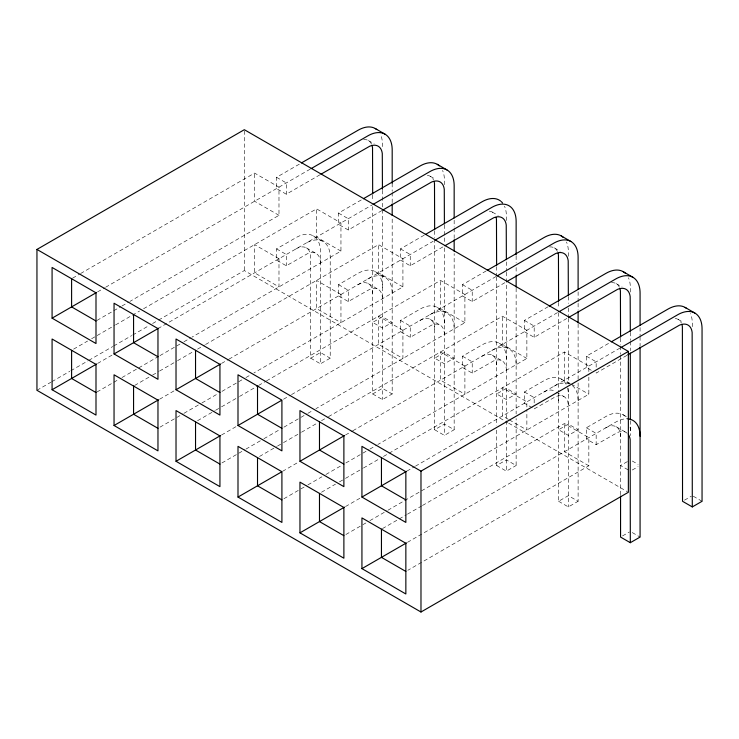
<?xml version="1.0" encoding="UTF-8"?>
<svg xmlns="http://www.w3.org/2000/svg" width="739" height="739" viewBox="0 0 739 739"><rect width="100%" height="100%" fill="white"/><g stroke="black" fill="none" stroke-linecap="round" stroke-linejoin="round"><path stroke-width="0.55" stroke-dasharray="3.69 2.77" d="M72.598 278.15L79.6 274.114M80.597 273.532L254.585 173.083L278.982 187.17L278.982 215.335L129.99 301.355M319.959 174.783L286.298 194.209L276.543 188.574L276.543 177.305L300.394 163.541M97.594 291.887L104.596 287.85M105.594 287.268L310.195 169.148M96.994 320.412L120.993 306.556M121.99 305.974L128.992 301.937M73.595 349.131L87.599 341.048M91.59 338.739L114.591 325.465M115.589 324.883L139.588 311.027M143.569 308.736L316.56 208.86L340.956 222.947L340.956 251.121L191.964 337.141M320.458 263.324L320.31 260.83A20.674 11.935 -60 0 0 307.729 253.569L286.298 265.772L276.543 260.137L276.543 248.867L296.062 237.598A34.502 19.925 -60 0 1 320.458 251.685L320.458 363.81L330.222 358.175L330.222 257.32A34.502 19.925 -60 0 0 305.817 243.233M381.934 210.56L348.272 229.986L338.517 224.351L338.517 213.081L362.369 199.318M36.95 390.294L50.908 382.229M51.906 381.657L69.854 371.292M70.852 370.719L87.802 360.937M88.8 360.355L112.725 346.545M113.723 345.972L131.671 335.608M132.669 335.035L148.622 325.825M152.603 323.516L157.592 320.643M158.589 320.061L244.332 270.557L507.675 422.597M97.594 363.449L112.993 354.563M157.97 328.596L372.17 204.925M96.994 391.966L117.991 379.846M121.99 377.537L158.987 356.18M159.966 355.607L182.986 342.323M183.965 341.76L190.985 337.705M134.572 385.49L151.569 375.671M152.567 375.098L158.562 371.634M159.569 371.052L176.566 361.242M177.563 360.669L193.563 351.431M197.544 349.131L204.564 345.076M205.534 344.513L378.525 244.637L402.921 258.724L402.921 286.898L253.939 372.918M382.433 299.101L382.285 296.616A20.674 11.935 -60 0 0 369.703 289.346L348.272 301.549L338.517 295.914L338.517 284.644L358.036 273.375A34.502 19.925 -60 0 1 382.433 287.462M442.91 246.909L410.247 265.772L400.483 260.137L400.483 248.867L424.334 235.094M159.569 399.226L174.967 390.34M221.534 363.449L228.563 359.394M228.933 359.172L433.156 241.274M159.966 427.17L182.967 413.895M183.965 413.313L200.962 403.503M201.959 402.921L217.959 393.684M221.94 391.393L241.958 379.828M245.939 377.537L249.958 375.209M197.544 420.694L214.541 410.875M215.539 410.302L220.536 407.411M221.534 406.838L238.54 397.019M239.538 396.446L257.532 386.054M258.511 385.49L265.532 381.435M266.511 380.871L440.499 280.414L464.896 294.501L464.896 322.675L315.904 408.695M295.739 249.052L297.965 247.934A20.674 11.935 -60 0 1 310.556 255.195L310.703 358.175L320.458 352.54L330.222 358.175M444.407 334.878L444.259 332.393A20.674 11.935 -60 0 0 431.668 325.123L410.247 337.326L400.483 331.691L400.483 320.421L420.001 309.151A34.502 19.925 -60 0 1 444.407 323.239M504.885 282.686L472.221 301.549L462.457 295.914L462.457 284.644L486.308 270.871M221.534 435.012L236.933 426.117M283.508 399.226L290.529 395.171M291.508 394.608L496.118 276.478M221.94 462.947L244.932 449.672M245.939 449.09L262.936 439.28M263.934 438.707L279.933 429.47M283.905 427.17L299.932 417.923M300.912 417.359L306.934 413.877M307.904 413.313L311.932 410.995M259.509 456.471L276.506 446.652M277.513 446.079L282.51 443.188M283.508 442.615L300.505 432.805M301.512 432.223L317.511 422.985M321.483 420.685L327.506 417.212M328.486 416.648L502.474 316.2L526.87 330.287L526.87 358.452L377.878 444.472M372.668 206.55L372.668 393.952L382.433 388.326L392.187 393.952L392.187 216.647M372.668 393.952L382.433 399.587L392.187 393.952M506.372 370.655L506.233 368.17A20.674 11.935 -60 0 0 493.643 360.909L472.221 373.103L462.457 367.468L462.457 356.207L481.976 344.937A34.502 19.925 -60 0 1 506.372 359.025M566.859 318.463L534.186 337.326L524.431 331.691L524.431 320.421L548.283 306.657M282.51 471.362L298.907 461.893M345.482 435.003L352.503 430.957M352.882 430.735L558.084 312.264M283.905 498.733L299.905 489.495M300.912 488.913L306.907 485.449M307.904 484.876L321.908 476.794M325.908 474.484L341.908 465.247M345.88 462.947L361.907 453.7M362.877 453.136L368.9 449.654M369.879 449.09L376.899 445.035M321.483 492.248L335.478 484.165M339.478 481.856L344.485 478.974M345.482 478.392L362.479 468.581M363.477 467.999L379.476 458.762M383.458 456.471L564.439 351.976L588.844 366.064L588.844 375.079M434.643 238.891L434.643 429.738L444.407 424.103L454.162 429.738L454.162 253.579M434.643 429.738L444.407 435.373L454.162 429.738M532.237 407.762L524.431 403.254L524.431 391.984L543.95 380.714A34.502 19.925 -60 0 1 566.49 385.093M591.283 370.285L586.406 367.468L586.406 356.198L610.257 342.434M345.482 506.566L360.881 497.68M406.875 471.122L414.477 466.734M415.457 466.17L620.058 348.041M534.186 408.889L555.617 396.686A20.674 11.935 -60 0 1 568.199 403.947L568.346 406.441M626.848 355.385L596.161 373.103L596.161 369.722M345.88 534.509L361.879 525.272M362.877 524.69L365.879 522.963M369.879 520.653L386.876 510.843M387.883 510.261L588.844 394.238L588.844 376.206M382.451 528.607L406.45 514.75M407.457 514.168L421.452 506.086M422.449 505.513L564.439 423.539L588.844 437.617L588.844 465.792L407.854 570.286M496.617 430.116L496.617 465.515L506.372 459.88L516.136 465.515L516.136 418.523M496.617 465.515L506.372 471.149L516.136 465.515M627.272 433.331A20.674 11.935 -60 0 0 617.592 432.463L596.161 444.666L586.406 439.031L586.406 427.761L605.925 416.491A34.502 19.925 -60 0 1 627.051 418.376M407.457 542.343L615.679 422.126A34.502 19.925 -60 0 1 627.882 418.856M558.592 393.028L558.592 501.291L568.346 495.657L578.11 501.291L578.11 382.608M627.393 461.57L620.557 465.515L629.342 470.586M558.592 501.291L568.346 506.926L578.11 501.291M632.27 470.022L638.126 466.642M622.515 535.941L629.342 532.006M684.48 500.164L691.316 496.22M357.713 284.829L359.939 283.711A20.674 11.935 -60 0 1 372.53 290.981L372.668 293.466M419.687 320.606L421.914 319.488A20.674 11.935 -60 0 1 434.495 326.758L434.643 329.243M481.652 356.392L483.888 355.274A20.674 11.935 -60 0 1 496.469 362.535L496.617 365.02M543.627 392.169L545.853 391.051A20.674 11.935 -60 0 1 555.543 391.919M605.601 427.946L607.827 426.828A20.674 11.935 -60 0 1 620.409 434.098L620.557 436.583M368.373 140.53L374.22 143.911M430.338 176.307L435.225 179.124M492.313 212.084L498.169 215.465M554.287 247.861L560.144 251.242M616.261 283.647L622.109 287.028M678.226 319.424L683.104 322.241M276.543 177.305L286.298 182.939L286.298 194.209M338.517 213.081L348.272 218.716L348.272 229.986M400.483 248.867L410.247 254.502L410.247 265.772M462.457 284.644L472.221 290.279L472.221 301.549M524.431 320.421L534.186 326.056L534.186 337.326M586.406 356.198L596.161 361.833L596.161 368.595M278.982 215.335L254.585 201.257L254.585 173.083M340.956 251.121L316.56 237.034L316.56 208.86M402.921 286.898L378.525 272.811L378.525 244.637M464.896 322.675L440.499 308.588L440.499 280.414M526.87 358.452L502.474 344.374L502.474 316.2M570.296 383.532L564.439 380.151L564.439 351.976M571.275 384.095L588.844 394.238M313.318 235.889L323.072 241.524M375.283 271.666L385.047 277.301M437.257 307.442L447.012 313.077M499.231 343.229L508.986 348.863M561.197 379.005L570.961 384.64A34.502 19.925 -60 0 1 578.11 400.436M623.171 414.782L627.078 417.036M306.399 247.87L316.153 253.505M368.373 283.647L378.128 289.282M430.338 319.424L440.102 325.058M492.313 355.2L502.077 360.835M556.236 392.113L564.042 396.621M616.261 426.763L626.016 432.398M276.543 248.867L286.298 254.502L286.298 265.772M338.517 284.644L348.272 290.279L348.272 301.549M400.483 320.421L410.247 326.056L410.247 337.326M462.457 356.207L472.221 361.842L472.221 373.103M524.431 391.984L534.186 397.619L534.186 403.254M586.406 427.761L596.161 433.396L596.161 444.666M632.27 461.007L638.126 464.388M693.265 496.22L702.05 501.291M508.33 419.309L502.474 415.928L502.474 387.753L526.87 401.84L526.87 408.602M509.3 419.872L526.87 430.015L526.87 409.729M588.844 465.792L564.439 451.705L564.439 423.539M508.672 423.17L627.365 491.703M632.27 532.57L640.076 537.068M310.703 358.175L320.458 363.81M558.592 400.806L558.444 398.312A20.674 11.935 -60 0 0 557.455 394.626M692.295 326.693L692.295 323.239A34.502 19.925 -60 0 0 690.429 313.53M640.076 327.58L640.076 335.626M640.076 336.772L640.076 345.972M630.321 292.062L630.321 287.462A34.502 19.925 -60 0 0 628.464 277.753M630.321 332.291L630.321 340.393M630.321 341.483L630.321 350.711M630.321 420.685L630.321 435.594M620.557 338.194L620.557 345.076M620.557 346.231L620.557 354.258M620.557 355.404L620.557 494.825M578.11 291.803L578.11 302.149M578.11 303.295L578.11 310.195M578.11 323.987L578.11 381.463M568.346 256.276L568.346 251.685A34.502 19.925 -60 0 0 566.49 241.976M568.346 296.515L568.346 303.461M568.346 308.006L568.346 317.225M568.346 318.352L568.346 383.874M568.346 388.344L568.346 506.926M558.592 302.417L558.592 308.154M558.592 312.745L558.592 391.882M516.136 256.017L516.136 262.918M516.136 267.518L516.136 274.409M516.136 288.21L516.136 413.942M506.372 220.499L506.372 215.899A34.502 19.925 -60 0 0 504.515 206.19M506.372 261.883L506.372 271.13M506.372 272.229L506.372 471.149M496.617 266.64L496.617 275.813M496.617 276.959L496.617 425.544M454.162 220.24L454.162 227.141M454.162 228.286L454.162 238.632M444.407 184.722L444.407 180.122A34.502 19.925 -60 0 0 442.55 170.413M444.407 224.952L444.407 243.38M444.407 247.944L444.407 435.373M434.643 230.864L434.643 237.746M392.187 183.318L392.187 191.364M392.187 192.51L392.187 202.855M382.433 146.645L382.433 144.345A34.502 19.925 -60 0 0 380.576 134.637M382.433 190.32L382.433 399.587M372.668 195.078L372.668 200.814M244.332 130.849L244.332 270.557M675.206 318.491A20.674 11.935 -60 0 1 681.395 323.072M630.108 427.022A34.502 19.925 -60 0 1 630.321 430.578M611.513 282.723A20.674 11.935 -60 0 1 619.43 287.295M549.539 246.946A20.674 11.935 -60 0 1 557.455 251.509M489.283 211.151A20.674 11.935 -60 0 1 494.64 214.236M427.318 175.374A20.674 11.935 -60 0 1 433.507 179.956M363.625 139.606A20.674 11.935 -60 0 1 371.541 144.179M567.515 387.984A34.502 19.925 -60 0 1 568.346 394.802M553.705 386.349A34.502 19.925 -60 0 1 568.559 383.596M491.74 350.572A34.502 19.925 -60 0 1 516.136 364.66M429.765 314.786A34.502 19.925 -60 0 1 454.162 328.873M367.791 279.009A34.502 19.925 -60 0 1 392.187 293.097M382.433 316.763L372.668 322.398L382.433 328.033L392.187 322.398L382.433 316.763M444.407 352.54L434.643 358.175L444.407 363.81L454.162 358.175L444.407 352.54M506.372 388.326L496.617 393.952L506.372 399.587L516.136 393.952L506.372 388.326M568.346 424.103L558.592 429.738L568.346 435.373L578.11 429.738L568.346 424.103M278.982 258.724L254.585 244.637L254.585 272.811L278.982 286.898L278.982 258.724M340.956 294.501L316.56 280.423L316.56 308.588L340.956 322.675L340.956 294.501M402.921 330.287L378.525 316.2L378.525 344.374L402.921 358.461L402.921 330.287M464.896 366.064L440.499 351.976L440.499 380.151L464.896 394.238L464.896 366.064"/><path stroke-width="1.11" d="M36.95 249.431L244.332 129.695L628.362 351.413L628.362 492.276L420.981 612.012L36.95 390.294L36.95 249.431L420.981 471.149L628.362 351.413M301.383 162.959L358.036 130.258A34.502 19.925 -60 0 1 376.724 129.528M52.081 318.167L95.996 343.524L95.996 292.81L52.081 267.463L52.081 318.167L96.597 292.468M311.147 168.594L367.791 135.893A34.502 19.925 -60 0 1 392.187 149.98L392.187 183.318M320.948 174.21L369.703 146.23A20.674 11.935 -60 0 1 382.285 153.5L382.433 189.249M363.357 198.745L420.001 166.035A34.502 19.925 -60 0 1 439.363 165.887M52.081 389.73L95.996 415.087L95.996 364.373L52.081 339.016L52.081 389.73L96.597 364.031M114.046 353.953L157.97 379.301L157.97 328.596L114.046 303.239L114.046 353.953L158.562 328.245M373.121 204.38L429.765 171.67A34.502 19.925 -60 0 1 454.162 185.757L454.162 217.94M382.922 209.987L431.668 182.006A20.674 11.935 -60 0 1 444.259 189.276L444.407 223.88M425.331 234.522L481.976 201.821A34.502 19.925 -60 0 1 500.663 201.091M114.046 425.507L157.97 450.864L157.97 400.15L114.046 374.793L114.046 425.507L158.562 399.808M176.021 389.73L219.936 415.087L219.936 364.373L176.021 339.016L176.021 389.73L220.536 364.022M435.086 240.157L491.74 207.447A34.502 19.925 -60 0 1 516.136 221.534L516.136 254.872M444.887 245.764L493.643 217.783A20.674 11.935 -60 0 1 506.233 225.053L506.372 259.657M487.306 270.298L543.95 237.598A34.502 19.925 -60 0 1 563.303 237.441M176.021 461.284L219.936 486.641L219.936 435.927L176.021 410.579L176.021 461.284L220.536 435.585M237.995 425.507L281.91 450.864L281.91 400.15L237.995 374.793L237.995 425.507L281.513 400.381M497.061 275.933L553.705 243.233A34.502 19.925 -60 0 1 578.11 257.32L578.11 289.503M506.862 281.541L555.617 253.569A20.674 11.935 -60 0 1 568.199 260.83L568.346 295.434M549.271 306.075L605.925 273.375A34.502 19.925 -60 0 1 625.277 273.218M237.995 497.07L281.91 522.418L281.91 471.713L237.995 446.356L237.995 497.07L281.513 471.944M299.96 461.284L343.884 486.641L343.884 435.927L299.96 410.579L299.96 461.284L344.485 435.585M559.035 311.71L615.679 279.009A34.502 19.925 -60 0 1 640.076 293.097L640.076 325.28M568.836 317.327L617.592 289.346A20.674 11.935 -60 0 1 630.173 296.616L630.321 331.22M611.245 341.861L667.89 309.151A34.502 19.925 -60 0 1 686.586 308.431M299.96 532.847L343.884 558.204L343.884 507.49L299.96 482.133L299.96 532.847L344.485 507.148M361.934 497.07L405.85 522.418L405.85 471.713L361.934 446.356L361.934 497.07L406.45 471.362M621.009 347.496L677.654 314.786A34.502 19.925 -60 0 1 702.05 328.873L702.05 501.291L692.295 506.926L682.531 501.291L682.383 326.758A20.674 11.935 -60 0 0 682.014 324.809M627.836 354.822L679.557 325.123A20.674 11.935 -60 0 1 692.147 332.393L692.295 506.926M361.934 568.624L405.85 593.98L405.85 543.267L361.934 517.91L361.934 568.624L406.45 542.925M620.557 495.961L620.557 537.068L630.321 542.703L640.076 537.068L640.076 347.118M375.283 128.549L385.047 134.184M437.257 164.326L447.012 169.961M561.197 235.889L570.961 241.524M623.171 271.666L632.935 277.301M685.145 307.442L694.9 313.077M95.996 320.985L71.6 306.897L71.6 278.723M157.97 356.761L133.565 342.684L133.565 314.509M219.936 392.548L195.539 378.46L195.539 350.286M281.91 428.324L257.514 414.237L257.514 386.063M343.884 464.101L319.479 450.014L319.479 421.84M405.85 499.878L381.453 485.8L381.453 457.626M95.996 392.548L71.6 378.46L71.6 350.286M157.97 428.324L133.565 414.237L133.565 386.063M219.936 464.101L195.539 450.014L195.539 421.849M281.91 499.887L257.514 485.8L257.514 457.626M343.884 535.664L319.479 521.577L319.479 493.403M405.85 571.441L381.453 557.354L381.453 529.179M630.321 353.011L630.321 419.53M630.321 542.703L630.173 439.733A20.674 11.935 -60 0 0 628.335 434.55M620.557 337.049L620.409 290.981A20.674 11.935 -60 0 0 620.039 289.023M578.11 311.341L578.11 322.832M558.592 301.272L558.444 255.195A20.674 11.935 -60 0 0 558.065 253.246M516.136 275.564L516.136 287.055M496.617 265.495L496.469 219.418A20.674 11.935 -60 0 0 496.1 217.469M454.162 239.787L454.162 251.278M434.643 229.709L434.495 183.642A20.674 11.935 -60 0 0 434.126 181.692M420.981 471.149L420.981 612.012M392.187 204.001L392.187 215.502M372.668 193.932L372.53 147.865A20.674 11.935 -60 0 0 372.151 145.906M627.882 418.856A34.502 19.925 -60 0 1 640.076 436.213M501.338 201.664A34.502 19.925 -60 0 1 502.557 202.976"/></g></svg>
